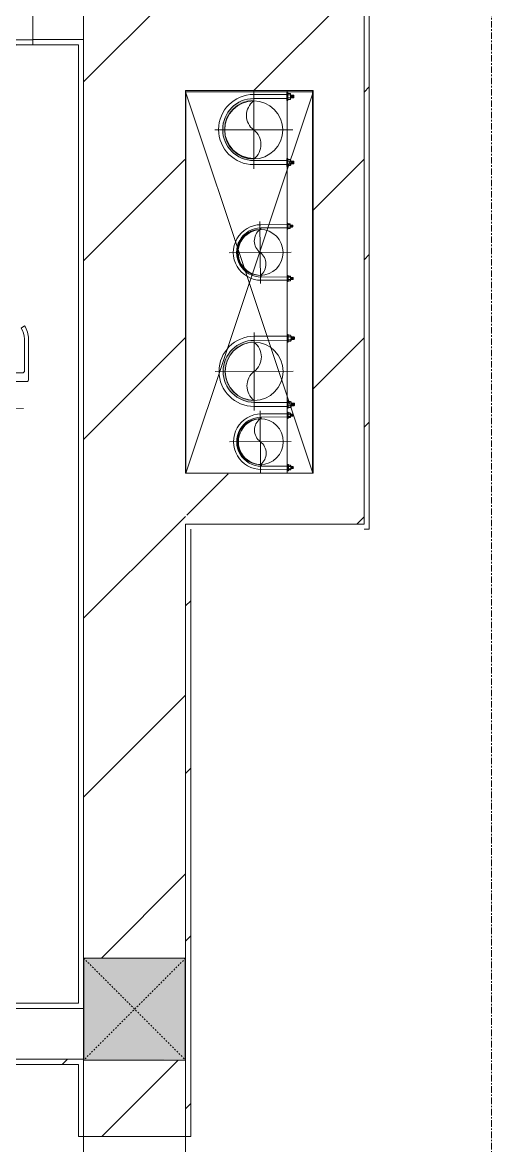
# Model space of a CAD drawing. Header units: millimetres. Extents: x 5121 to 246734, y -48180 to 129206.
# Drawn here: x 41733 to 42653, y 64668 to 66871 of the extents above; entities that cross this region are included whole.
import ezdxf

# ---------------------------------------------------------------- set-up
doc = ezdxf.new("R2010")
doc.units = ezdxf.units.MM
for name, pattern in [('Dash', [6, 3, -3]), ('Grid Line', [22.225, 12.7, -3.175, 3.175, -3.175]), ('IMPORT-CENTER _3_', [10.16, 6.35, -1.27, 1.27, -1.27])]:
    doc.linetypes.add(name, pattern=pattern)
for name, color, linetype, lineweight in [('0-1', 7, 'Continuous', 5), ('0-2', 50, 'Continuous', 9), ('A-DETL-GENF', 92, 'Continuous', 9), ('A-DETL-GENF-1', 50, 'Continuous', 9), ('A-DOOR', 31, 'Continuous', 9), ('A-DOOR-1', 253, 'Continuous', 9), ('A-DOOR-2', 50, 'Continuous', 9), ('A-DOOR-FRAM', 31, 'Continuous', 9), ('A-FLOR-1', 50, 'Continuous', 9), ('A-WALL', 113, 'Continuous', 9), ('A-WALL-1', 250, 'Continuous', 18), ('A-WALL-2', 50, 'Continuous', 9), ('A-WALL-PATT-1', 9, 'Continuous', 9), ('A-WALL-PATT-2', 50, 'Continuous', 9), ('A-WALL-PATT-3', 111, 'Continuous', 9), ('G-IMPT', 8, 'Continuous', 9), ('G-IMPT-2', 8, 'IMPORT-CENTER _3_', 9), ('I-WALL-1', 50, 'Continuous', 9), ('M-EQPM', 50, 'Continuous', 9), ('S-COLS', 52, 'Continuous', 9), ('S-COLS-1', 7, 'Continuous', 5), ('S-COLS-5', 52, 'Continuous', 25), ('S-COLS-6', 52, 'Dash', 9), ('S-COLS-HDLN', 52, 'Dash', 9), ('S-GRID-1', 1, 'Grid Line', 9)]:
    doc.layers.add(name, color=color, linetype=linetype, lineweight=lineweight)
pattern_1 = [(45, (0, 0), (-164.4023, 164.4023), [])]
pattern_2 = [(0, (0, 0), (1259.84, 314.96), [103.937, -840.943, 103.937, -840.943, -5039.36]), (0, (0, 0), (1259.84, 314.96), [-1889.76, 103.937, -1785.823, 103.937, -840.943, -2204.72]), (0, (0, 0), (1259.84, 314.96), [-4724.4, 103.937, -525.983, 103.937, -1470.863]), (120, (472.44, 157.48), (-902.6834, 933.5734), [103.937, -840.943, 103.937, -5880.303]), (120, (472.44, 157.48), (-902.6834, 933.5734), [-1048.817, -840.943, 103.937, -1785.823, -3149.6]), (120, (472.44, 157.48), (-902.6834, 933.5734), [-3779.52, 103.937, -840.943, 103.937, -2100.783]), (120, (472.44, 157.48), (-902.6834, 933.5734), [-4828.337, -525.983, 103.937, -1470.863]), (240, (629.92, 787.4), (-357.1566, -1248.5334), [103.937, -840.943, 103.937, -5880.303]), (240, (629.92, 787.4), (-357.1566, -1248.5334), [-1048.817, -840.943, 103.937, -1785.823, -3149.6]), (240, (629.92, 787.4), (-357.1566, -1248.5334), [-3779.52, 103.937, -840.943, 103.937, -2100.783]), (240, (629.92, 787.4), (-357.1566, -1248.5334), [-4828.337, -525.983, 103.937, -1470.863])]
pattern_3 = [(45, (0, 0), (-175.3625, 175.3625), [])]

# ---------------------------------------------------------------- blocks, each defined once
blk = doc.blocks.new('NCV_TKTC_KET CAU_rvt-1-TKCS_MB TỔNG THỂ TẦNG 1')
at = {"layer": 'A-FLOR-1'}
for p, q in [((42052.7, 66734.9), (42302.6, 66734.9)), ((42052.7, 65986.9), (42052.7, 66734.9))]:
    blk.add_line(p, q, dxfattribs=at)
blk = doc.blocks.new('DOOR_CW_01 CANH MO-PANEL KINH - DIG_02-800x2200-CỬA NHÔM KÍNH-400864-TKCS_MB TỔNG THỂ TẦNG 1')
at = {"layer": 'A-DETL-GENF-1'}
for p, q in [((-347, 772), (-307, 772)), ((-347, 652), (-347, 772)), ((-307, 772), (-307, 652)), ((-349, 731.8), (-347, 731.8)), ((-349, 692.2), (-349, 731.8)), ((-347, 692.2), (-347, 731.8)), ((-307, 692.2), (-307, 731.8)), ((-305, 731.8), (-307, 731.8)), ((-305, 692.2), (-305, 731.8)), ((-392, 637), (-392, 716.5)), ((-349, 720.5), (-388, 720.5)), ((-305, 720.5), (-266, 720.5)), ((-262, 637), (-262, 716.5)), ((-384, 699.5), (-384, 637)), ((-349, 703.5), (-380, 703.5)), ((-347, 692.2), (-349, 692.2)), ((-307, 692.2), (-305, 692.2)), ((-305, 703.5), (-274, 703.5)), ((-270, 699.5), (-270, 637)), ((-307, 652), (-347, 652)), ((-313, 652), (-341, 652)), ((-341, 652), (-341, 638)), ((-313, 638), (-313, 652)), ((-347, 638), (-341, 638)), ((-347, 638), (-347, 196)), ((-307, 638), (-313, 638)), ((-307, 196), (-307, 638)), ((-383.9, 611.2), (-377.3, 615.8)), ((-270.1, 611.2), (-276.7, 615.8)), ((-347, 196), (-341, 196)), ((-307, 182), (-347, 182)), ((-347, 182), (-347, 62)), ((-341, 196), (-341, 182)), ((-341, 182), (-313, 182)), ((-307, 196), (-313, 196)), ((-313, 182), (-313, 196)), ((-307, 62), (-307, 182)), ((-347, 62), (-307, 62))]:
    blk.add_line(p, q, dxfattribs=at)
blk.add_circle((-357, 60), 10, dxfattribs=at)
for centre, radius, start, end in [((-357, 60), 714, 360, 92), ((-388, 716.5), 4, 90, 180), ((-266, 716.5), 4, 0, 90), ((-380, 699.5), 4, 90, 180), ((-274, 699.5), 4, 0, 90), ((-347, 637), 45, 180, 215), ((-347, 637), 37, 180, 215), ((-307, 637), 37, 325, 0), ((-307, 637), 45, 325, 0)]:
    blk.add_arc(centre, radius, start, end, dxfattribs=at)
at = {"layer": 'A-DOOR-2'}
for p, q in [((-360, 50), (-400, 50)), ((-400, 50), (-400, -50)), ((-360, 0), (-360, 50)), ((-357, 50), (-332, 50)), ((400, 50), (360, 50)), ((360, 50), (360, 0)), ((400, -50), (400, 50)), ((-350, 0), (-360, 0)), ((-350, -50), (-350, 0)), ((360, 0), (350, 0)), ((350, 0), (350, -50)), ((-400, -50), (-350, -50)), ((350, -50), (400, -50))]:
    blk.add_line(p, q, dxfattribs=at)
blk = doc.blocks.new('NCV_TKTC_TANG 1_rvt-1-TKCS_MB TỔNG THỂ TẦNG 1')
at = {"layer": 'A-WALL-PATT-1'}
h = blk.add_hatch(dxfattribs=at)
h.set_pattern_fill('FP_11', color=256, style=0, pattern_type=2)
h.set_pattern_definition(pattern_2)
h.paths.add_polyline_path([(41852.6, 66827), (41852.6, 66837), (41752.6, 66836.9), (41752.6, 66827), (41846, 66827)])
h.paths.add_polyline_path([(40058.5, 66827), (40952.6, 66827), (40952.6, 66837), (40052.6, 66835.9), (40052.6, 66827)])
h = blk.add_hatch(dxfattribs=at)
h.set_pattern_fill('FP_11', color=256, style=0, pattern_type=2)
h.set_pattern_definition(pattern_2)
h.paths.add_polyline_path([(41463.7, 64936.9), (41842.6, 64936.9), (41842.6, 64946.9), (40062.6, 64946.9), (40062.6, 64936.9), (41441.4, 64936.9)])
at = {"layer": 'A-WALL-PATT-2'}
h = blk.add_hatch(dxfattribs=at)
h.set_pattern_fill('FP_10', color=256, style=0, pattern_type=2)
h.set_pattern_definition(pattern_1)
h.paths.add_polyline_path([(39075.5, 64826.9), (41842.6, 64827.4), (41842.6, 64836.9), (38042.6, 64836.9), (38042.6, 64826.9), (39067.6, 64826.9)])
h = blk.add_hatch(dxfattribs=at)
h.set_pattern_fill('FP_10', color=256, style=0, pattern_type=2)
h.set_pattern_definition(pattern_1)
h.paths.add_polyline_path([(41852.6, 61836.9), (41852.6, 63595.3), (41842.6, 63595.3), (41842.6, 61836.9)])
h.paths.add_polyline_path([(41852.6, 64685.3), (41852.6, 64836.9), (41842.6, 64835.3), (41842.6, 64685.3)])
at = {"layer": 'A-WALL-1'}
for p, q in [((41752.6, 66836.9), (41752.6, 66827)), ((41852.6, 66827), (41852.6, 66837)), ((41752.6, 66827), (41842.6, 66827)), ((41842.6, 66827), (41842.6, 64946.9)), ((41852.6, 64936.9), (41852.6, 66827)), ((41842.6, 64946.9), (41651, 64946.9)), ((40062.6, 64936.9), (41842.6, 64936.9)), ((41842.6, 64936.9), (41852.6, 64936.9)), ((41842.6, 64836.9), (40052.6, 64836.9)), ((41852.6, 64836.9), (41842.6, 64836.9)), ((41852.6, 64685.3), (41852.6, 64836.9)), ((38042.6, 64826.9), (41842.6, 64826.9)), ((41842.6, 64826.9), (41842.6, 64685.3)), ((41842.6, 64685.3), (41852.6, 64685.3))]:
    blk.add_line(p, q, dxfattribs=at)
at = {"layer": 'A-WALL-2'}
blk.add_line((41852.6, 66837), (41752.6, 66837), dxfattribs=at)
at = {"layer": 'I-WALL-1'}
blk.add_line((41752.6, 66827), (40952.6, 66827), dxfattribs=at)
at = {"layer": 'A-DOOR-1', "rotation": 180}
blk.add_blockref('DOOR_CW_01 CANH MO-PANEL KINH - DIG_02-800x2200-CỬA NHÔM KÍNH-400864-TKCS_MB TỔNG THỂ TẦNG 1', (41352.6, 66886.9), dxfattribs=at)
blk = doc.blocks.new('TKTC_XREF_251221_MB TANG 1 - TKTC_XREF_260130_MB TANG 1_dwg_CUM U_DN100-V206-TKCS_MB TỔNG THỂ TẦNG 1')
at = {"layer": 'G-IMPT'}
for p, q in [((-79.1, 66.6), (-79.1, 63.4)), ((-76.6, 66.6), (-76.6, 63.4)), ((-74.6, 66.6), (-74.6, 63.4)), ((-72.7, 69.3), (-72.7, 60.7)), ((-66.9, 67.9), (-71.7, 67.9)), ((-66.9, 62.1), (-71.7, 62.1)), ((-65, 69), (0, 69)), ((-79.1, -63.4), (-79.1, -66.6)), ((-76.6, -63.4), (-76.6, -66.6)), ((-74.6, -63.4), (-74.6, -66.6)), ((-72.7, -60.7), (-72.7, -69.3)), ((-66.9, -62.1), (-71.7, -62.1)), ((-66.9, -67.9), (-71.7, -67.9)), ((-65, -69), (0, -69))]:
    blk.add_line(p, q, dxfattribs=at)
at = {"layer": 'G-IMPT', "flags": 128}
for points in [[(-72.7, 67.6), (-78.1, 67.6), (-78.1, 62.4), (-72.7, 62.4)], [(-71.7, 59.2), (-66.9, 59.2), (-66.9, 70.8), (-71.7, 70.8)], [(-66.9, 70.8), (-66.9, 72.7), (-65, 72.7), (-65, 57.3), (-66.9, 57.3), (-66.9, 59.2)], [(-65, 61), (0, 61), (0, 57)], [(-72.7, -62.4), (-78.1, -62.4), (-78.1, -67.6), (-72.7, -67.6)], [(-71.7, -70.8), (-66.9, -70.8), (-66.9, -59.2), (-71.7, -59.2)], [(-66.9, -59.2), (-66.9, -57.3), (-65, -57.3), (-65, -72.7), (-66.9, -72.7), (-66.9, -70.8)], [(-65, -61), (0, -61), (0, -57)]]:
    blk.add_lwpolyline(points, dxfattribs=at)
at = {"layer": 'G-IMPT'}
for centre, radius, start, end in [((-78.1, 66.6), 0.96, 90, 180), ((-78.1, 63.4), 0.96, 180, 270), ((-71.1, 69.3), 1.56, 112.6199, 247.3801), ((-67.9, 65), 4.8, 143.1301, 216.8699), ((-71.1, 60.7), 1.56, 112.6199, 247.3801), ((0, 0), 69, 270, 90), ((0, 0), 61, 270, 90), ((0, 0), 57, 270, 90), ((-78.1, -63.4), 0.96, 90, 180), ((-78.1, -66.6), 0.96, 180, 270), ((-71.1, -60.7), 1.56, 112.6199, 247.3801), ((-67.9, -65), 4.8, 143.1301, 216.8699), ((-71.1, -69.3), 1.56, 112.6199, 247.3801)]:
    blk.add_arc(centre, radius, start, end, dxfattribs=at)
blk = doc.blocks.new('TKTC_XREF_251221_MB TANG 1 - TKTC_XREF_260130_MB TANG 1_dwg_$cc-4202117-TKCS_MB TỔNG THỂ TẦNG 1')
at = {"layer": 'G-IMPT'}
blk.add_circle((0, 0), 0.5, dxfattribs=at)
for centre, radius, start, end in [((0, 0), 0.5, 90, 270), ((0.188, 0.25), 0.313, 126.8699, 233.1301), ((-0.188, -0.25), 0.313, 306.8699, 53.1301)]:
    blk.add_arc(centre, radius, start, end, dxfattribs=at)
at = {"layer": 'G-IMPT-2'}
for p, q in [((0, -0.673), (0, 0.673)), ((-0.673, 0), (0.673, 0))]:
    blk.add_line(p, q, dxfattribs=at)
blk = doc.blocks.new('TKTC_XREF_251221_MB TANG 1 - TKTC_XREF_260130_MB TANG 1_dwg_$cc-V203-TKCS_MB TỔNG THỂ TẦNG 1')
at = {"layer": 'G-IMPT'}
blk.add_circle((0, 0), 0.5, dxfattribs=at)
for centre, radius, start, end in [((0, 0), 0.5, 90, 270), ((0.188, 0.25), 0.313, 126.8699, 233.1301), ((-0.188, -0.25), 0.313, 306.8699, 53.1301)]:
    blk.add_arc(centre, radius, start, end, dxfattribs=at)
at = {"layer": 'G-IMPT-2'}
for p, q in [((0, -0.673), (0, 0.673)), ((-0.673, 0), (0.673, 0))]:
    blk.add_line(p, q, dxfattribs=at)
blk = doc.blocks.new('TKTC_XREF_251221_MB TANG 1 - TKTC_XREF_260130_MB TANG 1_dwg_CUM U_DN100-V207-TKCS_MB TỔNG THỂ TẦNG 1')
at = {"layer": 'G-IMPT'}
blk.add_hatch(color=256, dxfattribs=at).paths.add_polyline_path([(0, 61), (0, 57), (25.4, 50.7), (36.6, 43.1), (47.8, 30.5), (54.6, 15.8), (55.1, 14.6), (57, 0), (52.8, -20.2), (43.1, -36.6), (30.5, -47.8), (15.8, -54.6), (14.7, -55.1), (0, -58.9), (0, -61), (28.5, -53.7), (40.3, -45.3), (45.3, -40.3), (53.7, -28.5), (59.1, -14.8), (61, 0), (53.7, 28.5), (45.3, 40.3), (32.5, 51.3), (25.1, 55), (14.8, 59.1)])
for p, q in [((-79.1, 66.6), (-79.1, 63.4)), ((-76.6, 66.6), (-76.6, 63.4)), ((-74.6, 66.6), (-74.6, 63.4)), ((-72.7, 69.3), (-72.7, 60.7)), ((-66.9, 67.9), (-71.7, 67.9)), ((-65, 69), (0, 69)), ((-66.9, 62.1), (-71.7, 62.1)), ((-79.1, -63.4), (-79.1, -66.6)), ((-76.6, -63.4), (-76.6, -66.6)), ((-74.6, -63.4), (-74.6, -66.6)), ((-72.7, -60.7), (-72.7, -69.3)), ((-66.9, -62.1), (-71.7, -62.1)), ((-66.9, -67.9), (-71.7, -67.9)), ((-65, -69), (0, -69))]:
    blk.add_line(p, q, dxfattribs=at)
at = {"layer": 'G-IMPT', "flags": 128}
for points in [[(-72.7, 67.6), (-78.1, 67.6), (-78.1, 62.4), (-72.7, 62.4)], [(-71.7, 59.2), (-66.9, 59.2), (-66.9, 70.8), (-71.7, 70.8)], [(-66.9, 70.8), (-66.9, 72.7), (-65, 72.7), (-65, 57.3), (-66.9, 57.3), (-66.9, 59.2)], [(-65, 61), (0, 61), (0, 57)], [(-72.7, -62.4), (-78.1, -62.4), (-78.1, -67.6), (-72.7, -67.6)], [(-71.7, -70.8), (-66.9, -70.8), (-66.9, -59.2), (-71.7, -59.2)], [(-66.9, -59.2), (-66.9, -57.3), (-65, -57.3), (-65, -72.7), (-66.9, -72.7), (-66.9, -70.8)], [(-65, -61), (0, -61), (0, -57)]]:
    blk.add_lwpolyline(points, dxfattribs=at)
at = {"layer": 'G-IMPT'}
for centre, radius, start, end in [((-78.1, 66.6), 0.96, 90, 180), ((-71.1, 69.3), 1.56, 112.6199, 247.3801), ((-67.9, 65), 4.8, 143.1301, 216.8699), ((0, 0), 69, 270, 90), ((-78.1, 63.4), 0.96, 180, 270), ((-71.1, 60.7), 1.56, 112.6199, 247.3801), ((0, 0), 61, 270, 90), ((0, 0), 57, 270, 90), ((-78.1, -63.4), 0.96, 90, 180), ((-71.1, -60.7), 1.56, 112.6199, 247.3801), ((-67.9, -65), 4.8, 143.1301, 216.8699), ((-78.1, -66.6), 0.96, 180, 270), ((-71.1, -69.3), 1.56, 112.6199, 247.3801)]:
    blk.add_arc(centre, radius, start, end, dxfattribs=at)
blk = doc.blocks.new('TKTC_XREF_251221_MB TANG 1 - TKTC_XREF_260130_MB TANG 1_dwg_$cc-4202114-TKCS_MB TỔNG THỂ TẦNG 1')
at = {"layer": 'G-IMPT'}
blk.add_circle((0, 0), 0.5, dxfattribs=at)
for centre, radius, start, end in [((0, 0), 0.5, 90, 270), ((0.188, 0.25), 0.313, 126.8699, 233.1301), ((-0.188, -0.25), 0.313, 306.8699, 53.1301)]:
    blk.add_arc(centre, radius, start, end, dxfattribs=at)
at = {"layer": 'G-IMPT-2'}
for p, q in [((0, -0.673), (0, 0.673)), ((-0.673, 0), (0.673, 0))]:
    blk.add_line(p, q, dxfattribs=at)
blk = doc.blocks.new('TKTC_XREF_251221_MB TANG 1 - TKTC_XREF_260130_MB TANG 1_dwg_$cc-4202118-TKCS_MB TỔNG THỂ TẦNG 1')
at = {"layer": 'G-IMPT'}
blk.add_circle((0, 0), 0.5, dxfattribs=at)
for centre, radius, start, end in [((0, 0), 0.5, 90, 270), ((0.188, 0.25), 0.313, 126.8699, 233.1301), ((-0.188, -0.25), 0.313, 306.8699, 53.1301)]:
    blk.add_arc(centre, radius, start, end, dxfattribs=at)
at = {"layer": 'G-IMPT-2'}
for p, q in [((0, -0.673), (0, 0.673)), ((-0.673, 0), (0.673, 0))]:
    blk.add_line(p, q, dxfattribs=at)
blk = doc.blocks.new('TKTC_XREF_251221_MB TANG 1 - TKTC_XREF_260130_MB TANG 1_dwg-4202109-TKCS_MB TỔNG THỂ TẦNG 1')
at = {"layer": 'G-IMPT'}
blk.add_line((-160899.7, -335359.7), (-160899.7, -334609.7), dxfattribs=at)
at = {"layer": 'G-IMPT', "flags": 128}
blk.add_lwpolyline([(-160874, -334609.7), (-160850.5, -334609.9), (-160850.5, -335360)], dxfattribs=at)
for name, p, xscale, yscale, zscale, rotation in [('TKTC_XREF_251221_MB TANG 1 - TKTC_XREF_260130_MB TANG 1_dwg_$cc-4202114-TKCS_MB TỔNG THỂ TẦNG 1', (-160965.6, -334686.8), 113.7150000000092, 113.7150000000092, 113.7150000000092, 0.04476088158440977), ('TKTC_XREF_251221_MB TANG 1 - TKTC_XREF_260130_MB TANG 1_dwg_CUM U_DN100-V207-TKCS_MB TỔNG THỂ TẦNG 1', (-160965.6, -334686), 0.9975000000000005, 0.9975000000000005, 0.9975000000000005, 180.0467435561312), ('TKTC_XREF_251221_MB TANG 1 - TKTC_XREF_260130_MB TANG 1_dwg_$cc-4202118-TKCS_MB TỔNG THỂ TẦNG 1', (-160953, -334927.1), 90.0000000000512, 90.0000000000512, 90.0000000000512, 0.419778997776333), ('TKTC_XREF_251221_MB TANG 1 - TKTC_XREF_260130_MB TANG 1_dwg_CUM U_DN100-V207-TKCS_MB TỔNG THỂ TẦNG 1', (-160964.7, -335160.3), 0.9974999999999966, 0.9974999999999966, 0.9974999999999966, 180.0467435564899), ('TKTC_XREF_251221_MB TANG 1 - TKTC_XREF_260130_MB TANG 1_dwg_$cc-4202117-TKCS_MB TỔNG THỂ TẦNG 1', (-160952.6, -335298.2), 90.0000000000512, 90.0000000000512, 90.0000000000512, 0.419778997776333)]:
    blk.add_blockref(name, p, dxfattribs=dict(xscale=xscale, yscale=yscale, zscale=zscale, rotation=rotation))
at = {"extrusion": (0, 0, -1)}
for name, p, xscale, yscale, zscale, rotation in [('TKTC_XREF_251221_MB TANG 1 - TKTC_XREF_260130_MB TANG 1_dwg_CUM U_DN100-V206-TKCS_MB TỔNG THỂ TẦNG 1', (160951.1, -334927.1), 0.7894736842105242, 0.7894736842105242, -0.7894736842105241, 359.5802210006287), ('TKTC_XREF_251221_MB TANG 1 - TKTC_XREF_260130_MB TANG 1_dwg_$cc-V203-TKCS_MB TỔNG THỂ TẦNG 1', (160964.7, -335160.3), 113.7150000000092, 113.7150000000092, -113.7150000000092, 179.9532564459116), ('TKTC_XREF_251221_MB TANG 1 - TKTC_XREF_260130_MB TANG 1_dwg_CUM U_DN100-V206-TKCS_MB TỔNG THỂ TẦNG 1', (160950.7, -335298.2), 0.7894736842105242, 0.7894736842105242, -0.7894736842105241, 359.5802210006287)]:
    blk.add_blockref(name, p, dxfattribs=dict(at, xscale=xscale, yscale=yscale, zscale=zscale, rotation=rotation))
blk = doc.blocks.new('TKTC_XREF_251221_MB TANG 1 - TKTC_XREF_251221_MB TANG 1-2038492-TKCS_MB TỔNG THỂ TẦNG 1')
blk.add_blockref('TKTC_XREF_251221_MB TANG 1 - TKTC_XREF_260130_MB TANG 1_dwg-4202109-TKCS_MB TỔNG THỂ TẦNG 1', (169499.1, 384109.7))
blk = doc.blocks.new('G1_SOF - BO TRU - 200x200-3050151-TKCS_MB TỔNG THỂ TẦNG 1')
at = {"layer": 'S-COLS-HDLN'}
for p, q in [((-100, 100), (100, -100)), ((100, 100), (-100, -100))]:
    blk.add_line(p, q, dxfattribs=at)
blk = doc.blocks.new('FD_05 - FD_05-1000x2200mm-835434-TKCS_MB TỔNG THỂ TẦNG 1')
at = {"layer": 'A-DETL-GENF'}
for p, q in [((470, 100), (470, 1120)), ((470, 1120), (510, 1120)), ((510, 1120), (510, 100)), ((510, 100), (470, 100))]:
    blk.add_line(p, q, dxfattribs=at)
blk.add_arc((510, 100), 1020, 92.2475, 180, dxfattribs=at)
at = {"layer": 'A-DOOR-FRAM'}
for p, q in [((-510, 100), (-545, 100)), ((-545, 100), (-545, -100)), ((-510, 60), (-510, 100)), ((545, 100), (510, 100)), ((510, 100), (510, 60)), ((545, -100), (545, 100)), ((-500, 60), (-510, 60)), ((-500, -100), (-500, 60)), ((510, 60), (500, 60)), ((500, 60), (500, -100)), ((-545, -100), (-500, -100)), ((500, -100), (545, -100))]:
    blk.add_line(p, q, dxfattribs=at)

msp = doc.modelspace()

# ---------------------------------------------------------------- hatches: boundary and pattern name
at = {"layer": 'A-WALL-PATT-3'}
h = msp.add_hatch(dxfattribs=at)
h.set_pattern_fill('FP_43', color=256, style=0, pattern_type=2)
h.set_pattern_definition(pattern_1)
h.paths.add_polyline_path([(42412.6, 65876.9), (42412.6, 70046.9), (42402.6, 70046.9), (42402.6, 65876.9)])
h = msp.add_hatch(dxfattribs=at)
h.set_pattern_fill('FP_1', color=256, style=0, pattern_type=2)
h.set_pattern_definition(pattern_3)
h.paths.add_polyline_path([(42056.3, 66736.9), (42402.6, 66736.9), (42402.4, 66936.9), (41852.6, 66936.9), (41852.6, 66736.9), (42053.6, 66736.9)])
h = msp.add_hatch(dxfattribs=at)
h.set_pattern_fill('FP_1', color=256, style=0, pattern_type=2)
h.set_pattern_definition(pattern_3)
h.paths.add_polyline_path([(42052.6, 65886.9), (42051, 66736.9), (41852.6, 66736.9), (41852.6, 65886.9), (42052.5, 65886.9)])
h = msp.add_hatch(dxfattribs=at)
h.set_pattern_fill('FP_1', color=256, style=0, pattern_type=2)
h.set_pattern_definition(pattern_3)
h.paths.add_polyline_path([(42302.7, 65986.9), (42402.6, 65986.9), (42402.6, 66736.9), (42302.6, 66734.9), (42302.6, 65986.9)])
h = msp.add_hatch(dxfattribs=at)
h.set_pattern_fill('FP_1', color=256, style=0, pattern_type=2)
h.set_pattern_definition(pattern_3)
h.paths.add_polyline_path([(42402.6, 65886.9), (42402.6, 65887.1), (42402.6, 65986.9), (42052.6, 65984.9), (42055.8, 65886.9), (42361.4, 65886.9)])
h = msp.add_hatch(dxfattribs=at)
h.set_pattern_fill('FP_1', color=256, style=0, pattern_type=2)
h.set_pattern_definition(pattern_3)
h.paths.add_polyline_path([(42052.5, 61836.9), (42052.6, 61836.9), (42052.2, 63595.3), (41852.6, 63595.3), (41852.6, 61836.9), (42052.3, 61836.9)])
h.paths.add_polyline_path([(42052.6, 64685.3), (42052.4, 64835.3), (41852.6, 64835.3), (41852.6, 64685.3), (42052.5, 64685.3)])
h.paths.add_polyline_path([(42052.5, 65035.3), (42052.6, 65035.3), (42052.5, 65886.9), (41852.6, 65886.9), (41852.6, 65035.3), (42052.5, 65035.3)])
h = msp.add_hatch(dxfattribs=at)
h.set_pattern_fill('FP_43', color=256, style=0, pattern_type=2)
h.set_pattern_definition(pattern_1)
h.paths.add_polyline_path([(42052.6, 61836.9), (42062.6, 61836.9), (42062.6, 63595.3), (42052.6, 63595.3), (42052.6, 62685.9)])
h.paths.add_polyline_path([(42062.6, 64685.3), (42062.6, 65886.9), (42052.6, 65886.9), (42052.6, 64685.3)])
at = {"layer": 'S-COLS-1'}
msp.add_hatch(color=256, dxfattribs=at).paths.add_polyline_path([(41852.6, 64835.3), (42052.6, 64836.9), (42052.5, 65035.3), (41852.6, 65035.3), (41852.6, 64836.9)])

# ---------------------------------------------------------------- linework, layer by layer
at = {"layer": '0-2'}
for p, q in [((42302.6, 66734.9), (42052.6, 66734.9)), ((42302.3, 65986.8), (42052.6, 66734.5)), ((42053.2, 65986.9), (42302.6, 66734))]:
    msp.add_line(p, q, dxfattribs=at)
at = {"layer": 'A-WALL'}
for p, q in [((42052.6, 65886.9), (42052.6, 65035.3)), ((41852.6, 65035.3), (42052.6, 65035.3)), ((42052.6, 64835.3), (41852.6, 64835.3)), ((42052.6, 64685.3), (42052.6, 64835.3))]:
    msp.add_line(p, q, dxfattribs=at)
at = {"layer": 'A-WALL-1'}
for p, q in [((42402.6, 66736.9), (42402.6, 70036.9)), ((42402.6, 70036.9), (42402.6, 65886.9)), ((42412.6, 65876.9), (42412.6, 70046.9)), ((41852.6, 66936.9), (41852.6, 65035.3)), ((42052.6, 66736.9), (42302.6, 66736.9)), ((42052.6, 65986.9), (42052.6, 66736.9)), ((42302.6, 66736.9), (42302.6, 65986.9)), ((42302.6, 65986.9), (42052.6, 65986.9)), ((42402.6, 65886.9), (42052.6, 65886.9)), ((42062.6, 64685.3), (42062.6, 65876.9)), ((42402.6, 65876.9), (42412.6, 65876.9)), ((42052.6, 65035.3), (42052.6, 64835.3)), ((41852.6, 64835.3), (41852.6, 64685.3)), ((42052.6, 64685.3), (42062.6, 64685.3))]:
    msp.add_line(p, q, dxfattribs=at)
at = {"layer": 'S-COLS'}
for p, q in [((42052.6, 65035.3), (41852.6, 65035.3)), ((41852.6, 64835.3), (42052.6, 64835.3))]:
    msp.add_line(p, q, dxfattribs=at)
at = {"layer": 'S-COLS-5'}
for p, q in [((41852.6, 65035.3), (41852.6, 64835.3)), ((42052.6, 64835.3), (42052.6, 65035.3))]:
    msp.add_line(p, q, dxfattribs=at)
at = {"layer": 'S-GRID-1'}
msp.add_line((42652.6, 23210.6), (42652.6, 78232.7), dxfattribs=at)

# ---------------------------------------------------------------- block references
at = {"layer": '0-1'}
for name in ['NCV_TKTC_KET CAU_rvt-1-TKCS_MB TỔNG THỂ TẦNG 1', 'NCV_TKTC_TANG 1_rvt-1-TKCS_MB TỔNG THỂ TẦNG 1']:
    msp.add_blockref(name, (0, 0), dxfattribs=at)
at = {"layer": 'A-DOOR', "rotation": 89.99999999999991}
msp.add_blockref('FD_05 - FD_05-1000x2200mm-835434-TKCS_MB TỔNG THỂ TẦNG 1', (41952.6, 64140.3), dxfattribs=at)
at = {"layer": 'M-EQPM'}
msp.add_blockref('TKTC_XREF_251221_MB TANG 1 - TKTC_XREF_251221_MB TANG 1-2038492-TKCS_MB TỔNG THỂ TẦNG 1', (33652.6, 17236.9), dxfattribs=at)
at = {"layer": 'S-COLS-6'}
msp.add_blockref('G1_SOF - BO TRU - 200x200-3050151-TKCS_MB TỔNG THỂ TẦNG 1', (41952.6, 64935.3), dxfattribs=at)

doc.saveas('drawing.dxf')
